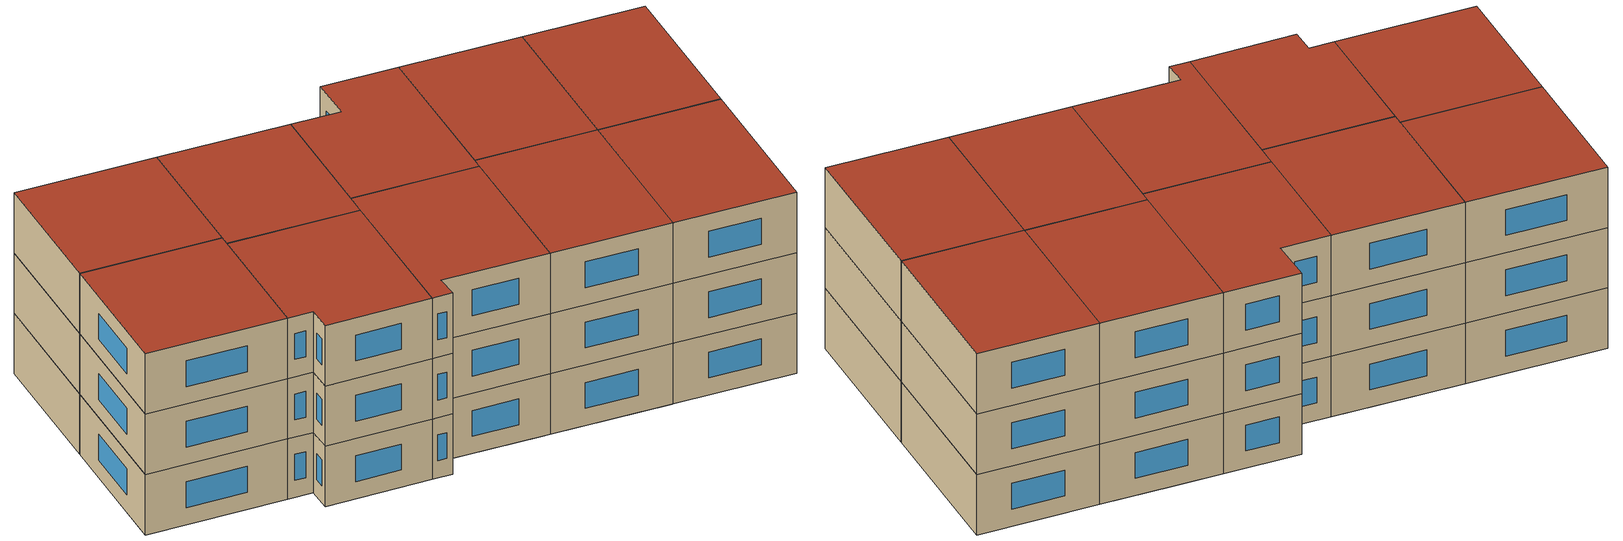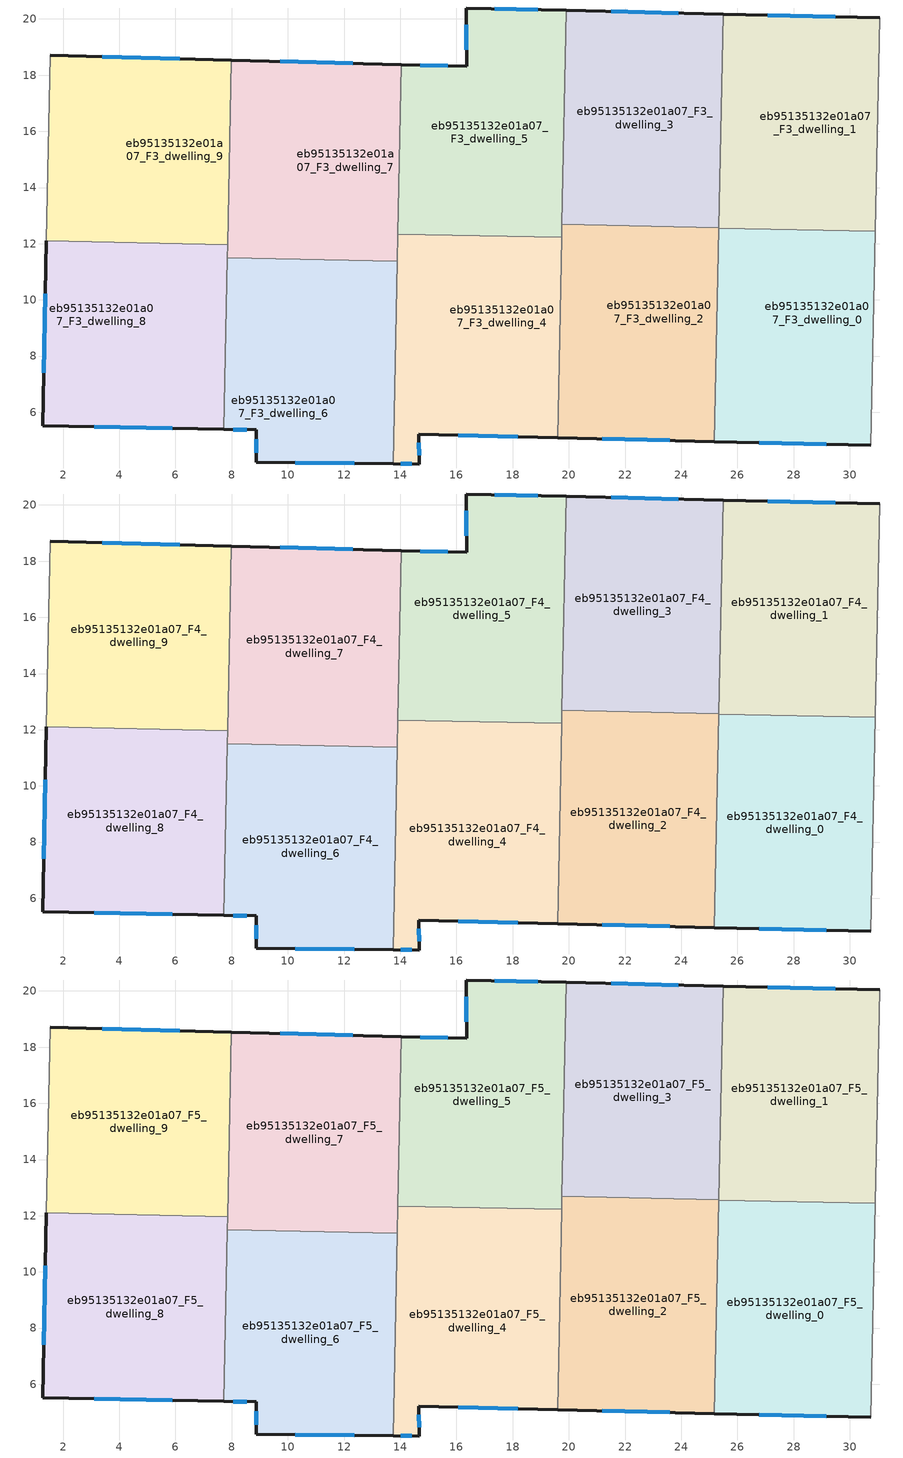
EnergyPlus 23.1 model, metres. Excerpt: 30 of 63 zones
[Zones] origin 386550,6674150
eb95135132e01a07_F3_dwelling_0
 floor to eb95135132e01a07_F2_dwelling_9 (EU_floor_Construction): 29.81,12.46 30.89,11.36 30.76,4.99 25.29,10.57 25.34,12.56 z9
 floor to eb95135132e01a07_F2_dwelling_7 (EU_floor_Construction): 25.29,10.57 30.76,4.99 30.75,4.82 25.18,4.96 z9
 floor to eb95135132e01a07_F2_dwelling_10 (EU_floor_Construction): 30.91,12.44 30.89,11.36 29.81,12.46 z9
 wall outside (EU_wall_Construction): 25.18,4.96 30.75,4.82 z9:12
 wall to eb95135132e01a07_F3_dwelling_1 (EU_wall_Construction): 30.91,12.44 25.34,12.56 z9:12
 wall adiabatic (EU_wall_Construction): 30.75,4.82 30.91,12.44 z9:12
 wall to eb95135132e01a07_F3_dwelling_2 (EU_wall_Construction): 25.34,12.56 25.18,4.96 z9:12
 window (EU_Window_Construction): 26.77,4.92 29.16,4.86 z9.86:11.14
eb95135132e01a07_F3_dwelling_1
 floor to eb95135132e01a07_F2_dwelling_10 (EU_floor_Construction): 31.07,20.04 30.91,12.44 29.81,12.46 25.43,16.94 25.49,20.17 z9
 floor to eb95135132e01a07_F2_dwelling_9 (EU_floor_Construction): 26.51,15.83 29.81,12.46 25.34,12.56 25.38,14.71 z9
 floor to eb95135132e01a07_F2_dwelling_8 (EU_floor_Construction): 25.43,16.94 26.51,15.83 25.38,14.72 z9
 wall outside (EU_wall_Construction): 31.07,20.04 25.49,20.17 z9:12
 wall adiabatic (EU_wall_Construction): 30.91,12.44 31.07,20.04 z9:12
 wall to eb95135132e01a07_F3_dwelling_3 (EU_wall_Construction): 25.49,20.17 25.34,12.58 z9:12
 wall to eb95135132e01a07_F3_dwelling_2 (EU_wall_Construction): 25.34,12.58 25.34,12.56 z9:12
 window (EU_Window_Construction): 29.48,20.08 27.09,20.13 z9.86:11.14
eb95135132e01a07_F3_dwelling_2
 floor to eb95135132e01a07_F2_dwelling_7 (EU_floor_Construction): 23.29,12.62 25.29,10.57 25.18,4.96 25.13,4.96 19.91,10.29 22.3,12.64 z9
 floor to eb95135132e01a07_F2_dwelling_9 (EU_floor_Construction): 25.34,12.58 25.29,10.57 23.29,12.62 z9
 floor to eb95135132e01a07_F2_dwelling_5 (EU_floor_Construction): 19.71,10.49 25.13,4.96 19.6,5.1 z9
 floor to eb95135132e01a07_F2_dwelling_6 (EU_floor_Construction): 22.3,12.64 19.91,10.29 19.71,10.49 19.76,12.69 z9
 wall outside (EU_wall_Construction): 19.6,5.1 25.18,4.96 z9:12
 wall to eb95135132e01a07_F3_dwelling_3 (EU_wall_Construction): 25.34,12.58 19.76,12.69 z9:12
 wall to eb95135132e01a07_F3_dwelling_4 (EU_wall_Construction): 19.75,12.22 19.6,5.1 z9:12
 wall to eb95135132e01a07_F3_dwelling_5 (EU_wall_Construction): 19.76,12.69 19.75,12.22 z9:12
 window (EU_Window_Construction): 21.19,5.06 23.58,5 z9.86:11.14
eb95135132e01a07_F3_dwelling_3
 floor to eb95135132e01a07_F2_dwelling_8 (EU_floor_Construction): 22.18,20.25 25.43,16.94 25.38,14.72 23.26,12.64 19.83,16.15 19.91,20.3 z9
 floor to eb95135132e01a07_F2_dwelling_10 (EU_floor_Construction): 25.49,20.17 25.43,16.94 22.18,20.25 z9
 floor to eb95135132e01a07_F2_dwelling_7 (EU_floor_Construction): 22.79,13.12 23.29,12.62 22.3,12.64 z9
 floor to eb95135132e01a07_F2_dwelling_6 (EU_floor_Construction): 19.83,16.15 22.79,13.12 22.3,12.64 19.76,12.69 z9
 floor to eb95135132e01a07_F2_dwelling_9 (EU_floor_Construction): 25.38,14.71 25.34,12.58 23.29,12.62 23.26,12.64 z9
 wall outside (EU_wall_Construction): 25.49,20.17 19.91,20.3 z9:12
 wall to eb95135132e01a07_F3_dwelling_5 (EU_wall_Construction): 19.91,20.3 19.76,12.69 z9:12
 window (EU_Window_Construction): 23.9,20.21 21.51,20.27 z9.86:11.14
eb95135132e01a07_F3_dwelling_4
 floor to eb95135132e01a07_F2_dwelling_3 (EU_floor_Construction): 13.88,10.6 19.26,5.11 14.65,5.22 14.68,4.16 14.45,4.16 13.76,4.86 z9
 floor to eb95135132e01a07_F2_dwelling_1 (EU_floor_Construction): 13.76,4.86 14.45,4.16 13.75,4.17 z9
 floor to eb95135132e01a07_F2_dwelling_4 (EU_floor_Construction): 16.13,12.3 14.13,10.34 13.88,10.6 13.92,12.34 z9
 floor to eb95135132e01a07_F2_dwelling_5 (EU_floor_Construction): 17.98,12.26 19.71,10.49 19.6,5.1 19.26,5.11 14.13,10.34 16.13,12.3 z9
 floor to eb95135132e01a07_F2_dwelling_6 (EU_floor_Construction): 19.75,12.22 19.71,10.49 17.98,12.26 z9
 wall outside (EU_wall_Construction): 13.75,4.17 14.68,4.16 14.65,5.22 19.6,5.1 z9:12
 wall to eb95135132e01a07_F3_dwelling_5 (EU_wall_Construction): 19.75,12.22 13.92,12.34 z9:12
 wall to eb95135132e01a07_F3_dwelling_6 (EU_wall_Construction): 13.9,11.38 13.75,4.17 z9:12
 wall to eb95135132e01a07_F3_dwelling_7 (EU_wall_Construction): 13.92,12.34 13.9,11.38 z9:12
 window (EU_Window_Construction): 14.01,4.17 14.41,4.16 / 16.06,5.19 18.19,5.14 / 14.67,4.46 14.66,4.92 z9.86:11.14
eb95135132e01a07_F3_dwelling_5
 floor to eb95135132e01a07_F2_dwelling_6 (EU_floor_Construction): 16.35,19.7 19.83,16.15 19.75,12.22 17.98,12.26 14,16.32 14.04,18.38 16.36,18.32 z9
 floor to eb95135132e01a07_F2_dwelling_8 (EU_floor_Construction): 19.91,20.3 19.83,16.15 16.35,19.7 16.35,20.39 z9
 floor to eb95135132e01a07_F2_dwelling_4 (EU_floor_Construction): 14,16.32 17.05,13.2 16.13,12.3 13.92,12.34 z9
 floor to eb95135132e01a07_F2_dwelling_5 (EU_floor_Construction): 17.05,13.2 17.98,12.26 16.13,12.3 z9
 wall outside (EU_wall_Construction): 19.91,20.3 16.35,20.39 16.36,18.32 14.04,18.38 z9:12
 wall to eb95135132e01a07_F3_dwelling_7 (EU_wall_Construction): 14.04,18.38 13.92,12.34 z9:12
 window (EU_Window_Construction): 15.7,18.33 14.7,18.36 / 16.35,19.8 16.36,18.91 / 18.9,20.33 17.37,20.36 z9.86:11.14
eb95135132e01a07_F3_dwelling_6
 floor to eb95135132e01a07_F2_dwelling_1 (EU_floor_Construction): 7.83,10.91 13.76,4.86 13.75,4.17 8.88,4.23 8.87,5.37 7.72,5.39 z9
 floor to eb95135132e01a07_F2_dwelling_3 (EU_floor_Construction): 13.1,11.39 13.88,10.6 13.76,4.86 8.4,10.34 9.55,11.47 z9
 floor to eb95135132e01a07_F2_dwelling_4 (EU_floor_Construction): 13.9,11.38 13.88,10.6 13.1,11.39 z9
 floor to eb95135132e01a07_F2_dwelling_2 (EU_floor_Construction): 9.55,11.47 8.4,10.34 7.83,10.91 7.85,11.5 z9
 wall outside (EU_wall_Construction): 7.72,5.39 8.87,5.37 8.88,4.23 13.75,4.17 z9:12
 wall to eb95135132e01a07_F3_dwelling_7 (EU_wall_Construction): 13.9,11.38 7.85,11.5 z9:12
 wall to eb95135132e01a07_F3_dwelling_8 (EU_wall_Construction): 7.85,11.5 7.72,5.39 z9:12
 window (EU_Window_Construction): 10.27,4.21 12.36,4.19 / 8.87,5.04 8.88,4.55 / 8.05,5.39 8.54,5.38 z9.86:11.14
eb95135132e01a07_F3_dwelling_7
 floor to eb95135132e01a07_F2_dwelling_4 (EU_floor_Construction): 11.93,18.43 14,16.32 13.9,11.38 13.1,11.39 7.95,16.64 7.99,18.53 z9
 floor to eb95135132e01a07_F2_dwelling_2 (EU_floor_Construction): 7.95,16.64 11.32,13.2 9.55,11.47 7.85,11.5 z9
 floor to eb95135132e01a07_F2_dwelling_6 (EU_floor_Construction): 14.04,18.38 14,16.32 11.93,18.43 z9
 floor to eb95135132e01a07_F2_dwelling_3 (EU_floor_Construction): 11.32,13.2 13.1,11.39 9.55,11.47 z9
 wall outside (EU_wall_Construction): 14.04,18.38 7.99,18.53 z9:12
 wall to eb95135132e01a07_F3_dwelling_9 (EU_wall_Construction): 7.99,18.53 7.86,11.97 z9:12
 wall to eb95135132e01a07_F3_dwelling_8 (EU_wall_Construction): 7.86,11.97 7.85,11.5 z9:12
 window (EU_Window_Construction): 12.31,18.42 9.72,18.49 z9.86:11.14
eb95135132e01a07_F3_dwelling_8
 floor to eb95135132e01a07_F2_dwelling_0 (EU_floor_Construction): 6.78,11.99 7.62,11.14 1.87,5.51 1.27,5.52 1.41,12.1 z9
 floor to eb95135132e01a07_F2_dwelling_1 (EU_floor_Construction): 7.62,11.14 7.83,10.91 7.72,5.39 1.87,5.51 z9
 floor to eb95135132e01a07_F2_dwelling_2 (EU_floor_Construction): 7.86,11.97 7.83,10.91 6.78,11.99 z9
 wall outside (EU_wall_Construction): 1.41,12.1 1.27,5.52 7.72,5.39 z9:12
 wall to eb95135132e01a07_F3_dwelling_9 (EU_wall_Construction): 7.86,11.97 1.41,12.1 z9:12
 window (EU_Window_Construction): 3.11,5.49 5.88,5.43 / 1.37,10.22 1.31,7.4 z9.86:11.14
eb95135132e01a07_F3_dwelling_9
 floor to eb95135132e01a07_F2_dwelling_2 (EU_floor_Construction): 6.05,18.58 7.95,16.64 7.86,11.97 6.78,11.99 1.52,17.36 1.54,18.7 z9
 floor to eb95135132e01a07_F2_dwelling_0 (EU_floor_Construction): 1.52,17.36 6.78,11.99 1.41,12.1 z9
 floor to eb95135132e01a07_F2_dwelling_4 (EU_floor_Construction): 7.99,18.53 7.95,16.64 6.05,18.58 z9
 wall outside (EU_wall_Construction): 7.99,18.53 1.54,18.7 z9:12
 wall adiabatic (EU_wall_Construction): 1.54,18.7 1.41,12.1 z9:12
 window (EU_Window_Construction): 6.15,18.58 3.39,18.65 z9.86:11.14
eb95135132e01a07_F4_dwelling_0
 floor to eb95135132e01a07_F3_dwelling_0 (EU_floor_Construction): 30.91,12.44 30.75,4.82 25.18,4.96 25.34,12.56 z12
 wall outside (EU_wall_Construction): 25.18,4.96 30.75,4.82 z12:15
 wall to eb95135132e01a07_F4_dwelling_1 (EU_wall_Construction): 30.91,12.44 25.34,12.56 z12:15
 wall adiabatic (EU_wall_Construction): 30.75,4.82 30.91,12.44 z12:15
 wall to eb95135132e01a07_F4_dwelling_2 (EU_wall_Construction): 25.34,12.56 25.18,4.96 z12:15
 window (EU_Window_Construction): 26.77,4.92 29.16,4.86 z12.86:14.14
eb95135132e01a07_F4_dwelling_1
 floor to eb95135132e01a07_F3_dwelling_1 (EU_floor_Construction): 31.07,20.04 30.91,12.44 25.34,12.56 25.49,20.17 z12
 wall outside (EU_wall_Construction): 31.07,20.04 25.49,20.17 z12:15
 wall adiabatic (EU_wall_Construction): 30.91,12.44 31.07,20.04 z12:15
 wall to eb95135132e01a07_F4_dwelling_3 (EU_wall_Construction): 25.49,20.17 25.34,12.58 z12:15
 wall to eb95135132e01a07_F4_dwelling_2 (EU_wall_Construction): 25.34,12.58 25.34,12.56 z12:15
 window (EU_Window_Construction): 29.48,20.08 27.09,20.13 z12.86:14.14
eb95135132e01a07_F4_dwelling_2
 floor to eb95135132e01a07_F3_dwelling_2 (EU_floor_Construction): 25.34,12.58 25.18,4.96 19.6,5.1 19.76,12.69 z12
 wall outside (EU_wall_Construction): 19.6,5.1 25.18,4.96 z12:15
 wall to eb95135132e01a07_F4_dwelling_3 (EU_wall_Construction): 25.34,12.58 19.76,12.69 z12:15
 wall to eb95135132e01a07_F4_dwelling_4 (EU_wall_Construction): 19.75,12.22 19.6,5.1 z12:15
 wall to eb95135132e01a07_F4_dwelling_5 (EU_wall_Construction): 19.76,12.69 19.75,12.22 z12:15
 window (EU_Window_Construction): 21.19,5.06 23.58,5 z12.86:14.14
eb95135132e01a07_F4_dwelling_3
 floor to eb95135132e01a07_F3_dwelling_3 (EU_floor_Construction): 25.49,20.17 25.34,12.58 19.76,12.69 19.91,20.3 z12
 wall outside (EU_wall_Construction): 25.49,20.17 19.91,20.3 z12:15
 wall to eb95135132e01a07_F4_dwelling_5 (EU_wall_Construction): 19.91,20.3 19.76,12.69 z12:15
 window (EU_Window_Construction): 23.9,20.21 21.51,20.27 z12.86:14.14
eb95135132e01a07_F4_dwelling_4
 floor to eb95135132e01a07_F3_dwelling_4 (EU_floor_Construction): 19.75,12.22 19.6,5.1 14.65,5.22 14.68,4.16 13.75,4.17 13.92,12.34 z12
 wall outside (EU_wall_Construction): 13.75,4.17 14.68,4.16 14.65,5.22 19.6,5.1 z12:15
 wall to eb95135132e01a07_F4_dwelling_5 (EU_wall_Construction): 19.75,12.22 13.92,12.34 z12:15
 wall to eb95135132e01a07_F4_dwelling_6 (EU_wall_Construction): 13.9,11.38 13.75,4.17 z12:15
 wall to eb95135132e01a07_F4_dwelling_7 (EU_wall_Construction): 13.92,12.34 13.9,11.38 z12:15
 window (EU_Window_Construction): 14.01,4.17 14.41,4.16 / 16.06,5.19 18.19,5.14 / 14.67,4.46 14.66,4.92 z12.86:14.14
eb95135132e01a07_F4_dwelling_5
 floor to eb95135132e01a07_F3_dwelling_5 (EU_floor_Construction): 19.91,20.3 19.75,12.22 13.92,12.34 14.04,18.38 16.36,18.32 16.35,20.39 z12
 wall outside (EU_wall_Construction): 19.91,20.3 16.35,20.39 16.36,18.32 14.04,18.38 z12:15
 wall to eb95135132e01a07_F4_dwelling_7 (EU_wall_Construction): 14.04,18.38 13.92,12.34 z12:15
 window (EU_Window_Construction): 15.7,18.33 14.7,18.36 / 16.35,19.8 16.36,18.91 / 18.9,20.33 17.37,20.36 z12.86:14.14
eb95135132e01a07_F4_dwelling_6
 floor to eb95135132e01a07_F3_dwelling_6 (EU_floor_Construction): 13.9,11.38 13.75,4.17 8.88,4.23 8.87,5.37 7.72,5.39 7.85,11.5 z12
 wall outside (EU_wall_Construction): 7.72,5.39 8.87,5.37 8.88,4.23 13.75,4.17 z12:15
 wall to eb95135132e01a07_F4_dwelling_7 (EU_wall_Construction): 13.9,11.38 7.85,11.5 z12:15
 wall to eb95135132e01a07_F4_dwelling_8 (EU_wall_Construction): 7.85,11.5 7.72,5.39 z12:15
 window (EU_Window_Construction): 10.27,4.21 12.36,4.19 / 8.87,5.04 8.88,4.55 / 8.05,5.39 8.54,5.38 z12.86:14.14
eb95135132e01a07_F4_dwelling_7
 floor to eb95135132e01a07_F3_dwelling_7 (EU_floor_Construction): 14.04,18.38 13.9,11.38 7.85,11.5 7.99,18.53 z12
 wall outside (EU_wall_Construction): 14.04,18.38 7.99,18.53 z12:15
 wall to eb95135132e01a07_F4_dwelling_9 (EU_wall_Construction): 7.99,18.53 7.86,11.97 z12:15
 wall to eb95135132e01a07_F4_dwelling_8 (EU_wall_Construction): 7.86,11.97 7.85,11.5 z12:15
 window (EU_Window_Construction): 12.31,18.42 9.72,18.49 z12.86:14.14
eb95135132e01a07_F4_dwelling_8
 floor to eb95135132e01a07_F3_dwelling_8 (EU_floor_Construction): 7.86,11.97 7.72,5.39 1.27,5.52 1.41,12.1 z12
 wall outside (EU_wall_Construction): 1.41,12.1 1.27,5.52 7.72,5.39 z12:15
 wall to eb95135132e01a07_F4_dwelling_9 (EU_wall_Construction): 7.86,11.97 1.41,12.1 z12:15
 window (EU_Window_Construction): 3.11,5.49 5.88,5.43 / 1.37,10.22 1.31,7.4 z12.86:14.14
eb95135132e01a07_F4_dwelling_9
 floor to eb95135132e01a07_F3_dwelling_9 (EU_floor_Construction): 7.99,18.53 7.86,11.97 1.41,12.1 1.54,18.7 z12
 wall outside (EU_wall_Construction): 7.99,18.53 1.54,18.7 z12:15
 wall adiabatic (EU_wall_Construction): 1.54,18.7 1.41,12.1 z12:15
 window (EU_Window_Construction): 6.15,18.58 3.39,18.65 z12.86:14.14
eb95135132e01a07_F5_dwelling_0
 floor to eb95135132e01a07_F4_dwelling_0 (EU_floor_Construction): 30.91,12.44 30.75,4.82 25.18,4.96 25.34,12.56 z15
 wall outside (EU_wall_Construction): 25.18,4.96 30.75,4.82 z15:18
 wall to eb95135132e01a07_F5_dwelling_1 (EU_wall_Construction): 30.91,12.44 25.34,12.56 z15:18
 wall adiabatic (EU_wall_Construction): 30.75,4.82 30.91,12.44 z15:18
 wall to eb95135132e01a07_F5_dwelling_2 (EU_wall_Construction): 25.34,12.56 25.18,4.96 z15:18
 window (EU_Window_Construction): 26.77,4.92 29.16,4.86 z15.86:17.14
 roof outside (EU_roof_Construction): 30.75,4.82 30.91,12.44 25.34,12.56 25.18,4.96 z18
eb95135132e01a07_F5_dwelling_1
 floor to eb95135132e01a07_F4_dwelling_1 (EU_floor_Construction): 31.07,20.04 30.91,12.44 25.34,12.56 25.49,20.17 z15
 wall outside (EU_wall_Construction): 31.07,20.04 25.49,20.17 z15:18
 wall adiabatic (EU_wall_Construction): 30.91,12.44 31.07,20.04 z15:18
 wall to eb95135132e01a07_F5_dwelling_3 (EU_wall_Construction): 25.49,20.17 25.34,12.58 z15:18
 wall to eb95135132e01a07_F5_dwelling_2 (EU_wall_Construction): 25.34,12.58 25.34,12.56 z15:18
 window (EU_Window_Construction): 29.48,20.08 27.09,20.13 z15.86:17.14
 roof outside (EU_roof_Construction): 30.91,12.44 31.07,20.04 25.49,20.17 25.34,12.56 z18
eb95135132e01a07_F5_dwelling_2
 floor to eb95135132e01a07_F4_dwelling_2 (EU_floor_Construction): 25.34,12.58 25.18,4.96 19.6,5.1 19.76,12.69 z15
 wall outside (EU_wall_Construction): 19.6,5.1 25.18,4.96 z15:18
 wall to eb95135132e01a07_F5_dwelling_3 (EU_wall_Construction): 25.34,12.58 19.76,12.69 z15:18
 wall to eb95135132e01a07_F5_dwelling_4 (EU_wall_Construction): 19.75,12.22 19.6,5.1 z15:18
 wall to eb95135132e01a07_F5_dwelling_5 (EU_wall_Construction): 19.76,12.69 19.75,12.22 z15:18
 window (EU_Window_Construction): 21.19,5.06 23.58,5 z15.86:17.14
 roof outside (EU_roof_Construction): 25.18,4.96 25.34,12.58 19.76,12.69 19.6,5.1 z18
eb95135132e01a07_F5_dwelling_3
 floor to eb95135132e01a07_F4_dwelling_3 (EU_floor_Construction): 25.49,20.17 25.34,12.58 19.76,12.69 19.91,20.3 z15
 wall outside (EU_wall_Construction): 25.49,20.17 19.91,20.3 z15:18
 wall to eb95135132e01a07_F5_dwelling_5 (EU_wall_Construction): 19.91,20.3 19.76,12.69 z15:18
 window (EU_Window_Construction): 23.9,20.21 21.51,20.27 z15.86:17.14
 roof outside (EU_roof_Construction): 25.34,12.58 25.49,20.17 19.91,20.3 19.76,12.69 z18
eb95135132e01a07_F5_dwelling_4
 floor to eb95135132e01a07_F4_dwelling_4 (EU_floor_Construction): 19.75,12.22 19.6,5.1 14.65,5.22 14.68,4.16 13.75,4.17 13.92,12.34 z15
 wall outside (EU_wall_Construction): 13.75,4.17 14.68,4.16 14.65,5.22 19.6,5.1 z15:18
 wall to eb95135132e01a07_F5_dwelling_5 (EU_wall_Construction): 19.75,12.22 13.92,12.34 z15:18
 wall to eb95135132e01a07_F5_dwelling_6 (EU_wall_Construction): 13.9,11.38 13.75,4.17 z15:18
 wall to eb95135132e01a07_F5_dwelling_7 (EU_wall_Construction): 13.92,12.34 13.9,11.38 z15:18
 window (EU_Window_Construction): 14.01,4.17 14.41,4.16 / 16.06,5.19 18.19,5.14 / 14.67,4.46 14.66,4.92 z15.86:17.14
 roof outside (EU_roof_Construction): 19.6,5.1 19.75,12.22 13.92,12.34 13.75,4.17 14.68,4.16 14.65,5.22 z18
eb95135132e01a07_F5_dwelling_5
 floor to eb95135132e01a07_F4_dwelling_5 (EU_floor_Construction): 19.91,20.3 19.75,12.22 13.92,12.34 14.04,18.38 16.36,18.32 16.35,20.39 z15
 wall outside (EU_wall_Construction): 19.91,20.3 16.35,20.39 16.36,18.32 14.04,18.38 z15:18
 wall to eb95135132e01a07_F5_dwelling_7 (EU_wall_Construction): 14.04,18.38 13.92,12.34 z15:18
 window (EU_Window_Construction): 15.7,18.33 14.7,18.36 / 16.35,19.8 16.36,18.91 / 18.9,20.33 17.37,20.36 z15.86:17.14
 roof outside (EU_roof_Construction): 19.75,12.22 19.91,20.3 16.35,20.39 16.36,18.32 14.04,18.38 13.92,12.34 z18
eb95135132e01a07_F5_dwelling_6
 floor to eb95135132e01a07_F4_dwelling_6 (EU_floor_Construction): 13.9,11.38 13.75,4.17 8.88,4.23 8.87,5.37 7.72,5.39 7.85,11.5 z15
 wall outside (EU_wall_Construction): 7.72,5.39 8.87,5.37 8.88,4.23 13.75,4.17 z15:18
 wall to eb95135132e01a07_F5_dwelling_7 (EU_wall_Construction): 13.9,11.38 7.85,11.5 z15:18
 wall to eb95135132e01a07_F5_dwelling_8 (EU_wall_Construction): 7.85,11.5 7.72,5.39 z15:18
 window (EU_Window_Construction): 10.27,4.21 12.36,4.19 / 8.87,5.04 8.88,4.55 / 8.05,5.39 8.54,5.38 z15.86:17.14
 roof outside (EU_roof_Construction): 13.75,4.17 13.9,11.38 7.85,11.5 7.72,5.39 8.87,5.37 8.88,4.23 z18
eb95135132e01a07_F5_dwelling_7
 floor to eb95135132e01a07_F4_dwelling_7 (EU_floor_Construction): 14.04,18.38 13.9,11.38 7.85,11.5 7.99,18.53 z15
 wall outside (EU_wall_Construction): 14.04,18.38 7.99,18.53 z15:18
 wall to eb95135132e01a07_F5_dwelling_9 (EU_wall_Construction): 7.99,18.53 7.86,11.97 z15:18
 wall to eb95135132e01a07_F5_dwelling_8 (EU_wall_Construction): 7.86,11.97 7.85,11.5 z15:18
 window (EU_Window_Construction): 12.31,18.42 9.72,18.49 z15.86:17.14
 roof outside (EU_roof_Construction): 13.9,11.38 14.04,18.38 7.99,18.53 7.85,11.5 z18
eb95135132e01a07_F5_dwelling_8
 floor to eb95135132e01a07_F4_dwelling_8 (EU_floor_Construction): 7.86,11.97 7.72,5.39 1.27,5.52 1.41,12.1 z15
 wall outside (EU_wall_Construction): 1.41,12.1 1.27,5.52 7.72,5.39 z15:18
 wall to eb95135132e01a07_F5_dwelling_9 (EU_wall_Construction): 7.86,11.97 1.41,12.1 z15:18
 window (EU_Window_Construction): 3.11,5.49 5.88,5.43 / 1.37,10.22 1.31,7.4 z15.86:17.14
 roof outside (EU_roof_Construction): 7.72,5.39 7.86,11.97 1.41,12.1 1.27,5.52 z18
eb95135132e01a07_F5_dwelling_9
 floor to eb95135132e01a07_F4_dwelling_9 (EU_floor_Construction): 7.99,18.53 7.86,11.97 1.41,12.1 1.54,18.7 z15
 wall outside (EU_wall_Construction): 7.99,18.53 1.54,18.7 z15:18
 wall adiabatic (EU_wall_Construction): 1.54,18.7 1.41,12.1 z15:18
 window (EU_Window_Construction): 6.15,18.58 3.39,18.65 z15.86:17.14
 roof outside (EU_roof_Construction): 7.86,11.97 7.99,18.53 1.54,18.7 1.41,12.1 z18
[Building]
EU S2 Campaign: North Axis=0; Terrain=City; Solar Distribution=FullExterior
[Site:Location]
Helsinki-Vantaa.AP: Latitude=60.317; Longitude=24.963; Time Zone=2; Elevation=54.6
[SizingPeriod:WeatherFileDays]
AnnualSizingPeriod: Begin Month=1; Begin Day of Month=1; End Month=12; End Day of Month=31; Day of Week for Start Day=Monday; Use Weather File Daylight Saving Period=No; Use Weather File Rain and Snow Indicators=No
[MATERIAL]
EU_InternalMass_Material: Roughness=MediumRough; Thickness=0.1; Conductivity=1; Density=1800; Specific Heat=900; Thermal Absorptance=0.9; Solar Absorptance=0.7; Visible Absorptance=0.7
[MATERIAL:NOMASS] Roughness=MediumRough; Thermal Absorptance=0.9; Solar Absorptance=0.7; Visible Absorptance=0.7
Name | Thermal Resistance
EU_wall_NoMass | 1.10183
EU_roof_NoMass; EU_floor_NoMass | 1.70606
[WINDOWMATERIAL:SIMPLEGLAZINGSYSTEM]
EU_Window_SimpleGlazing: UFactor=3.11035; Solar Heat Gain Coefficient=0.8; Visible Transmittance=0.8
[CONSTRUCTION]
EU_wall_Construction: EU_wall_NoMass
EU_roof_Construction: EU_roof_NoMass
EU_floor_Construction: EU_floor_NoMass
EU_Window_Construction: EU_Window_SimpleGlazing
EU_InternalMass_Construction: EU_InternalMass_Material
[ZONE] Type=1; Multiplier=1; Ceiling Height=autocalculate; Floor Area=autocalculate; Part of Total Floor Area=Yes
Name | Volume
eb95135132e01a07_F3_dwelling_0; eb95135132e01a07_F4_dwelling_0; eb95135132e01a07_F5_dwelling_0 | 127.337
eb95135132e01a07_F3_dwelling_1; eb95135132e01a07_F4_dwelling_1; eb95135132e01a07_F5_dwelling_1 | 127.32
eb95135132e01a07_F3_dwelling_2; eb95135132e01a07_F4_dwelling_2; eb95135132e01a07_F5_dwelling_2 | 127.348
eb95135132e01a07_F3_dwelling_3; eb95135132e01a07_F4_dwelling_3; eb95135132e01a07_F5_dwelling_3 | 127.338
eb95135132e01a07_F3_dwelling_4; eb95135132e01a07_F4_dwelling_4; eb95135132e01a07_F5_dwelling_4 | 127.333
eb95135132e01a07_F3_dwelling_5; eb95135132e01a07_F4_dwelling_5; eb95135132e01a07_F5_dwelling_5 | 127.332
eb95135132e01a07_F3_dwelling_6; eb95135132e01a07_F4_dwelling_6; eb95135132e01a07_F5_dwelling_6 | 127.351
eb95135132e01a07_F3_dwelling_7; eb95135132e01a07_F4_dwelling_7; eb95135132e01a07_F5_dwelling_7 | 127.334
eb95135132e01a07_F3_dwelling_8; eb95135132e01a07_F4_dwelling_8; eb95135132e01a07_F5_dwelling_8 | 127.329
eb95135132e01a07_F3_dwelling_9; eb95135132e01a07_F4_dwelling_9; eb95135132e01a07_F5_dwelling_9 | 127.345
[INTERNALMASS] Construction=EU_InternalMass_Construction
Name | Zone or ZoneList | Surface Area
eb95135132e01a07_F3_dwelling_0_EU_InternalMass | eb95135132e01a07_F3_dwelling_0 | 42.446
eb95135132e01a07_F3_dwelling_1_EU_InternalMass | eb95135132e01a07_F3_dwelling_1 | 42.4401
eb95135132e01a07_F3_dwelling_2_EU_InternalMass | eb95135132e01a07_F3_dwelling_2 | 42.4495
eb95135132e01a07_F3_dwelling_3_EU_InternalMass | eb95135132e01a07_F3_dwelling_3 | 42.446
eb95135132e01a07_F3_dwelling_4_EU_InternalMass | eb95135132e01a07_F3_dwelling_4 | 42.4445
eb95135132e01a07_F3_dwelling_5_EU_InternalMass | eb95135132e01a07_F3_dwelling_5 | 42.4441
eb95135132e01a07_F3_dwelling_6_EU_InternalMass | eb95135132e01a07_F3_dwelling_6 | 42.4505
eb95135132e01a07_F3_dwelling_7_EU_InternalMass | eb95135132e01a07_F3_dwelling_7 | 42.4447
eb95135132e01a07_F3_dwelling_8_EU_InternalMass | eb95135132e01a07_F3_dwelling_8 | 42.4427
eb95135132e01a07_F3_dwelling_9_EU_InternalMass | eb95135132e01a07_F3_dwelling_9 | 42.4484
eb95135132e01a07_F4_dwelling_0_EU_InternalMass | eb95135132e01a07_F4_dwelling_0 | 42.446
eb95135132e01a07_F4_dwelling_1_EU_InternalMass | eb95135132e01a07_F4_dwelling_1 | 42.4401
eb95135132e01a07_F4_dwelling_2_EU_InternalMass | eb95135132e01a07_F4_dwelling_2 | 42.4495
eb95135132e01a07_F4_dwelling_3_EU_InternalMass | eb95135132e01a07_F4_dwelling_3 | 42.446
eb95135132e01a07_F4_dwelling_4_EU_InternalMass | eb95135132e01a07_F4_dwelling_4 | 42.4445
eb95135132e01a07_F4_dwelling_5_EU_InternalMass | eb95135132e01a07_F4_dwelling_5 | 42.4441
eb95135132e01a07_F4_dwelling_6_EU_InternalMass | eb95135132e01a07_F4_dwelling_6 | 42.4505
eb95135132e01a07_F4_dwelling_7_EU_InternalMass | eb95135132e01a07_F4_dwelling_7 | 42.4447
eb95135132e01a07_F4_dwelling_8_EU_InternalMass | eb95135132e01a07_F4_dwelling_8 | 42.4427
eb95135132e01a07_F4_dwelling_9_EU_InternalMass | eb95135132e01a07_F4_dwelling_9 | 42.4484
eb95135132e01a07_F5_dwelling_0_EU_InternalMass | eb95135132e01a07_F5_dwelling_0 | 42.446
eb95135132e01a07_F5_dwelling_1_EU_InternalMass | eb95135132e01a07_F5_dwelling_1 | 42.4401
eb95135132e01a07_F5_dwelling_2_EU_InternalMass | eb95135132e01a07_F5_dwelling_2 | 42.4495
eb95135132e01a07_F5_dwelling_3_EU_InternalMass | eb95135132e01a07_F5_dwelling_3 | 42.446
eb95135132e01a07_F5_dwelling_4_EU_InternalMass | eb95135132e01a07_F5_dwelling_4 | 42.4445
eb95135132e01a07_F5_dwelling_5_EU_InternalMass | eb95135132e01a07_F5_dwelling_5 | 42.4441
eb95135132e01a07_F5_dwelling_6_EU_InternalMass | eb95135132e01a07_F5_dwelling_6 | 42.4505
eb95135132e01a07_F5_dwelling_7_EU_InternalMass | eb95135132e01a07_F5_dwelling_7 | 42.4447
eb95135132e01a07_F5_dwelling_8_EU_InternalMass | eb95135132e01a07_F5_dwelling_8 | 42.4427
eb95135132e01a07_F5_dwelling_9_EU_InternalMass | eb95135132e01a07_F5_dwelling_9 | 42.4484
[OTHEREQUIPMENT] Fuel Type=Electricity; Design Level Calculation Method=Watts/Area; Power per Zone Floor Area=1; Fraction Latent=0; Fraction Radiant=0; Fraction Lost=0; Carbon Dioxide Generation Rate=0; EndUse Subcategory=EU_Step8_InternalGains
Name | Zone or ZoneList or Space or SpaceList | Schedule
EU_Step8_InternalGain_eb95135132e01a07_F3_dwelling_0_f000 | eb95135132e01a07_F3_dwelling_0 | EU_Step8_GainSchedule_eb95135132e01a07_F3_dwelling_0_f000
EU_Step8_InternalGain_eb95135132e01a07_F3_dwelling_1_f000 | eb95135132e01a07_F3_dwelling_1 | EU_Step8_GainSchedule_eb95135132e01a07_F3_dwelling_1_f000
EU_Step8_InternalGain_eb95135132e01a07_F3_dwelling_2_f000 | eb95135132e01a07_F3_dwelling_2 | EU_Step8_GainSchedule_eb95135132e01a07_F3_dwelling_2_f000
EU_Step8_InternalGain_eb95135132e01a07_F3_dwelling_3_f000 | eb95135132e01a07_F3_dwelling_3 | EU_Step8_GainSchedule_eb95135132e01a07_F3_dwelling_3_f000
EU_Step8_InternalGain_eb95135132e01a07_F3_dwelling_4_f000 | eb95135132e01a07_F3_dwelling_4 | EU_Step8_GainSchedule_eb95135132e01a07_F3_dwelling_4_f000
EU_Step8_InternalGain_eb95135132e01a07_F3_dwelling_5_f000 | eb95135132e01a07_F3_dwelling_5 | EU_Step8_GainSchedule_eb95135132e01a07_F3_dwelling_5_f000
EU_Step8_InternalGain_eb95135132e01a07_F3_dwelling_6_f000 | eb95135132e01a07_F3_dwelling_6 | EU_Step8_GainSchedule_eb95135132e01a07_F3_dwelling_6_f000
EU_Step8_InternalGain_eb95135132e01a07_F3_dwelling_7_f000 | eb95135132e01a07_F3_dwelling_7 | EU_Step8_GainSchedule_eb95135132e01a07_F3_dwelling_7_f000
EU_Step8_InternalGain_eb95135132e01a07_F3_dwelling_8_f000 | eb95135132e01a07_F3_dwelling_8 | EU_Step8_GainSchedule_eb95135132e01a07_F3_dwelling_8_f000
EU_Step8_InternalGain_eb95135132e01a07_F3_dwelling_9_f000 | eb95135132e01a07_F3_dwelling_9 | EU_Step8_GainSchedule_eb95135132e01a07_F3_dwelling_9_f000
EU_Step8_InternalGain_eb95135132e01a07_F4_dwelling_0_f000 | eb95135132e01a07_F4_dwelling_0 | EU_Step8_GainSchedule_eb95135132e01a07_F4_dwelling_0_f000
EU_Step8_InternalGain_eb95135132e01a07_F4_dwelling_1_f000 | eb95135132e01a07_F4_dwelling_1 | EU_Step8_GainSchedule_eb95135132e01a07_F4_dwelling_1_f000
EU_Step8_InternalGain_eb95135132e01a07_F4_dwelling_2_f000 | eb95135132e01a07_F4_dwelling_2 | EU_Step8_GainSchedule_eb95135132e01a07_F4_dwelling_2_f000
EU_Step8_InternalGain_eb95135132e01a07_F4_dwelling_3_f000 | eb95135132e01a07_F4_dwelling_3 | EU_Step8_GainSchedule_eb95135132e01a07_F4_dwelling_3_f000
EU_Step8_InternalGain_eb95135132e01a07_F4_dwelling_4_f000 | eb95135132e01a07_F4_dwelling_4 | EU_Step8_GainSchedule_eb95135132e01a07_F4_dwelling_4_f000
EU_Step8_InternalGain_eb95135132e01a07_F4_dwelling_5_f000 | eb95135132e01a07_F4_dwelling_5 | EU_Step8_GainSchedule_eb95135132e01a07_F4_dwelling_5_f000
EU_Step8_InternalGain_eb95135132e01a07_F4_dwelling_6_f000 | eb95135132e01a07_F4_dwelling_6 | EU_Step8_GainSchedule_eb95135132e01a07_F4_dwelling_6_f000
EU_Step8_InternalGain_eb95135132e01a07_F4_dwelling_7_f000 | eb95135132e01a07_F4_dwelling_7 | EU_Step8_GainSchedule_eb95135132e01a07_F4_dwelling_7_f000
EU_Step8_InternalGain_eb95135132e01a07_F4_dwelling_8_f000 | eb95135132e01a07_F4_dwelling_8 | EU_Step8_GainSchedule_eb95135132e01a07_F4_dwelling_8_f000
EU_Step8_InternalGain_eb95135132e01a07_F4_dwelling_9_f000 | eb95135132e01a07_F4_dwelling_9 | EU_Step8_GainSchedule_eb95135132e01a07_F4_dwelling_9_f000
EU_Step8_InternalGain_eb95135132e01a07_F5_dwelling_0_f000 | eb95135132e01a07_F5_dwelling_0 | EU_Step8_GainSchedule_eb95135132e01a07_F5_dwelling_0_f000
EU_Step8_InternalGain_eb95135132e01a07_F5_dwelling_1_f000 | eb95135132e01a07_F5_dwelling_1 | EU_Step8_GainSchedule_eb95135132e01a07_F5_dwelling_1_f000
EU_Step8_InternalGain_eb95135132e01a07_F5_dwelling_2_f000 | eb95135132e01a07_F5_dwelling_2 | EU_Step8_GainSchedule_eb95135132e01a07_F5_dwelling_2_f000
EU_Step8_InternalGain_eb95135132e01a07_F5_dwelling_3_f000 | eb95135132e01a07_F5_dwelling_3 | EU_Step8_GainSchedule_eb95135132e01a07_F5_dwelling_3_f000
EU_Step8_InternalGain_eb95135132e01a07_F5_dwelling_4_f000 | eb95135132e01a07_F5_dwelling_4 | EU_Step8_GainSchedule_eb95135132e01a07_F5_dwelling_4_f000
EU_Step8_InternalGain_eb95135132e01a07_F5_dwelling_5_f000 | eb95135132e01a07_F5_dwelling_5 | EU_Step8_GainSchedule_eb95135132e01a07_F5_dwelling_5_f000
EU_Step8_InternalGain_eb95135132e01a07_F5_dwelling_6_f000 | eb95135132e01a07_F5_dwelling_6 | EU_Step8_GainSchedule_eb95135132e01a07_F5_dwelling_6_f000
EU_Step8_InternalGain_eb95135132e01a07_F5_dwelling_7_f000 | eb95135132e01a07_F5_dwelling_7 | EU_Step8_GainSchedule_eb95135132e01a07_F5_dwelling_7_f000
EU_Step8_InternalGain_eb95135132e01a07_F5_dwelling_8_f000 | eb95135132e01a07_F5_dwelling_8 | EU_Step8_GainSchedule_eb95135132e01a07_F5_dwelling_8_f000
EU_Step8_InternalGain_eb95135132e01a07_F5_dwelling_9_f000 | eb95135132e01a07_F5_dwelling_9 | EU_Step8_GainSchedule_eb95135132e01a07_F5_dwelling_9_f000
[ZONEVENTILATION:DESIGNFLOWRATE] Schedule=EU_AlwaysOn; Design Flow Rate Calculation Method=AirChanges/Hour; Air Changes per Hour=0.756316; Ventilation Type=Natural; Fan Pressure Rise=0; Fan Total Efficiency=1; Constant Term Coefficient=1; Temperature Term Coefficient=0; Velocity Term Coefficient=0; Velocity Squared Term Coefficient=0; Minimum Indoor Temperature=-100; Maximum Indoor Temperature=100; Delta Temperature=-100; Minimum Outdoor Temperature=-100; Maximum Outdoor Temperature=100; Maximum Wind Speed=40
Name | Zone or ZoneList or Space or SpaceList
EU_ConstantAir_eb95135132e01a07_F3_dwelling_0 | eb95135132e01a07_F3_dwelling_0
EU_ConstantAir_eb95135132e01a07_F3_dwelling_1 | eb95135132e01a07_F3_dwelling_1
EU_ConstantAir_eb95135132e01a07_F3_dwelling_2 | eb95135132e01a07_F3_dwelling_2
EU_ConstantAir_eb95135132e01a07_F3_dwelling_3 | eb95135132e01a07_F3_dwelling_3
EU_ConstantAir_eb95135132e01a07_F3_dwelling_4 | eb95135132e01a07_F3_dwelling_4
EU_ConstantAir_eb95135132e01a07_F3_dwelling_5 | eb95135132e01a07_F3_dwelling_5
EU_ConstantAir_eb95135132e01a07_F3_dwelling_6 | eb95135132e01a07_F3_dwelling_6
EU_ConstantAir_eb95135132e01a07_F3_dwelling_7 | eb95135132e01a07_F3_dwelling_7
EU_ConstantAir_eb95135132e01a07_F3_dwelling_8 | eb95135132e01a07_F3_dwelling_8
EU_ConstantAir_eb95135132e01a07_F3_dwelling_9 | eb95135132e01a07_F3_dwelling_9
EU_ConstantAir_eb95135132e01a07_F4_dwelling_0 | eb95135132e01a07_F4_dwelling_0
EU_ConstantAir_eb95135132e01a07_F4_dwelling_1 | eb95135132e01a07_F4_dwelling_1
EU_ConstantAir_eb95135132e01a07_F4_dwelling_2 | eb95135132e01a07_F4_dwelling_2
EU_ConstantAir_eb95135132e01a07_F4_dwelling_3 | eb95135132e01a07_F4_dwelling_3
EU_ConstantAir_eb95135132e01a07_F4_dwelling_4 | eb95135132e01a07_F4_dwelling_4
EU_ConstantAir_eb95135132e01a07_F4_dwelling_5 | eb95135132e01a07_F4_dwelling_5
EU_ConstantAir_eb95135132e01a07_F4_dwelling_6 | eb95135132e01a07_F4_dwelling_6
EU_ConstantAir_eb95135132e01a07_F4_dwelling_7 | eb95135132e01a07_F4_dwelling_7
EU_ConstantAir_eb95135132e01a07_F4_dwelling_8 | eb95135132e01a07_F4_dwelling_8
EU_ConstantAir_eb95135132e01a07_F4_dwelling_9 | eb95135132e01a07_F4_dwelling_9
EU_ConstantAir_eb95135132e01a07_F5_dwelling_0 | eb95135132e01a07_F5_dwelling_0
EU_ConstantAir_eb95135132e01a07_F5_dwelling_1 | eb95135132e01a07_F5_dwelling_1
EU_ConstantAir_eb95135132e01a07_F5_dwelling_2 | eb95135132e01a07_F5_dwelling_2
EU_ConstantAir_eb95135132e01a07_F5_dwelling_3 | eb95135132e01a07_F5_dwelling_3
EU_ConstantAir_eb95135132e01a07_F5_dwelling_4 | eb95135132e01a07_F5_dwelling_4
EU_ConstantAir_eb95135132e01a07_F5_dwelling_5 | eb95135132e01a07_F5_dwelling_5
EU_ConstantAir_eb95135132e01a07_F5_dwelling_6 | eb95135132e01a07_F5_dwelling_6
EU_ConstantAir_eb95135132e01a07_F5_dwelling_7 | eb95135132e01a07_F5_dwelling_7
EU_ConstantAir_eb95135132e01a07_F5_dwelling_8 | eb95135132e01a07_F5_dwelling_8
EU_ConstantAir_eb95135132e01a07_F5_dwelling_9 | eb95135132e01a07_F5_dwelling_9
[HVACTEMPLATE:THERMOSTAT] Constant Heating Setpoint=20; Constant Cooling Setpoint=50
EU_HeatOnly_eb95135132e01a07_F0_dwelling_0; EU_HeatOnly_eb95135132e01a07_F0_dwelling_1; EU_HeatOnly_eb95135132e01a07_F0_dwelling_2; EU_HeatOnly_eb95135132e01a07_F0_dwelling_3; EU_HeatOnly_eb95135132e01a07_F0_dwelling_4; EU_HeatOnly_eb95135132e01a07_F0_dwelling_5; EU_HeatOnly_eb95135132e01a07_F0_dwelling_6; EU_HeatOnly_eb95135132e01a07_F0_dwelling_7; EU_HeatOnly_eb95135132e01a07_F0_dwelling_8; EU_HeatOnly_eb95135132e01a07_F0_dwelling_9; EU_HeatOnly_eb95135132e01a07_F0_dwelling_10; EU_HeatOnly_eb95135132e01a07_F1_dwelling_0; EU_HeatOnly_eb95135132e01a07_F1_dwelling_1; EU_HeatOnly_eb95135132e01a07_F1_dwelling_2; EU_HeatOnly_eb95135132e01a07_F1_dwelling_3; EU_HeatOnly_eb95135132e01a07_F1_dwelling_4; EU_HeatOnly_eb95135132e01a07_F1_dwelling_5; EU_HeatOnly_eb95135132e01a07_F1_dwelling_6; EU_HeatOnly_eb95135132e01a07_F1_dwelling_7; EU_HeatOnly_eb95135132e01a07_F1_dwelling_8; EU_HeatOnly_eb95135132e01a07_F1_dwelling_9; EU_HeatOnly_eb95135132e01a07_F1_dwelling_10; EU_HeatOnly_eb95135132e01a07_F2_dwelling_0; EU_HeatOnly_eb95135132e01a07_F2_dwelling_1; EU_HeatOnly_eb95135132e01a07_F2_dwelling_2; EU_HeatOnly_eb95135132e01a07_F2_dwelling_3; EU_HeatOnly_eb95135132e01a07_F2_dwelling_4; EU_HeatOnly_eb95135132e01a07_F2_dwelling_5; EU_HeatOnly_eb95135132e01a07_F2_dwelling_6; EU_HeatOnly_eb95135132e01a07_F2_dwelling_7; EU_HeatOnly_eb95135132e01a07_F2_dwelling_8; EU_HeatOnly_eb95135132e01a07_F2_dwelling_9; EU_HeatOnly_eb95135132e01a07_F2_dwelling_10; EU_HeatOnly_eb95135132e01a07_F3_dwelling_0; EU_HeatOnly_eb95135132e01a07_F3_dwelling_1; EU_HeatOnly_eb95135132e01a07_F3_dwelling_2; EU_HeatOnly_eb95135132e01a07_F3_dwelling_3; EU_HeatOnly_eb95135132e01a07_F3_dwelling_4; EU_HeatOnly_eb95135132e01a07_F3_dwelling_5; EU_HeatOnly_eb95135132e01a07_F3_dwelling_6; EU_HeatOnly_eb95135132e01a07_F3_dwelling_7; EU_HeatOnly_eb95135132e01a07_F3_dwelling_8; EU_HeatOnly_eb95135132e01a07_F3_dwelling_9; EU_HeatOnly_eb95135132e01a07_F4_dwelling_0; EU_HeatOnly_eb95135132e01a07_F4_dwelling_1; EU_HeatOnly_eb95135132e01a07_F4_dwelling_2; EU_HeatOnly_eb95135132e01a07_F4_dwelling_3; EU_HeatOnly_eb95135132e01a07_F4_dwelling_4; EU_HeatOnly_eb95135132e01a07_F4_dwelling_5; EU_HeatOnly_eb95135132e01a07_F4_dwelling_6; EU_HeatOnly_eb95135132e01a07_F4_dwelling_7; EU_HeatOnly_eb95135132e01a07_F4_dwelling_8; EU_HeatOnly_eb95135132e01a07_F4_dwelling_9; EU_HeatOnly_eb95135132e01a07_F5_dwelling_0; EU_HeatOnly_eb95135132e01a07_F5_dwelling_1; EU_HeatOnly_eb95135132e01a07_F5_dwelling_2; EU_HeatOnly_eb95135132e01a07_F5_dwelling_3; EU_HeatOnly_eb95135132e01a07_F5_dwelling_4; EU_HeatOnly_eb95135132e01a07_F5_dwelling_5; EU_HeatOnly_eb95135132e01a07_F5_dwelling_6; EU_HeatOnly_eb95135132e01a07_F5_dwelling_7; EU_HeatOnly_eb95135132e01a07_F5_dwelling_8; EU_HeatOnly_eb95135132e01a07_F5_dwelling_9
[HVACTEMPLATE:ZONE:IDEALLOADSAIRSYSTEM] System Availability Schedule=EU_AlwaysOn; Maximum Heating Supply Air Temperature=50; Minimum Cooling Supply Air Temperature=13; Maximum Heating Supply Air Humidity Ratio=0.0156; Minimum Cooling Supply Air Humidity Ratio=0.0077; Heating Limit=NoLimit; Cooling Limit=NoLimit; Heating Availability Schedule=EU_AlwaysOn; Cooling Availability Schedule=EU_CoolingOff; Dehumidification Control Type=ConstantSensibleHeatRatio; Cooling Sensible Heat Ratio=0.7; Dehumidification Setpoint=60; Humidification Control Type=None; Humidification Setpoint=30; Outdoor Air Method=None; Outdoor Air Flow Rate per Person=0.00944; Outdoor Air Flow Rate per Zone Floor Area=0; Outdoor Air Flow Rate per Zone=0; Demand Controlled Ventilation Type=None; Outdoor Air Economizer Type=NoEconomizer; Heat Recovery Type=None; Sensible Heat Recovery Effectiveness=0.7; Latent Heat Recovery Effectiveness=0.65
Name | Template Thermostat
eb95135132e01a07_F3_dwelling_0 | EU_HeatOnly_eb95135132e01a07_F3_dwelling_0
eb95135132e01a07_F3_dwelling_1 | EU_HeatOnly_eb95135132e01a07_F3_dwelling_1
eb95135132e01a07_F3_dwelling_2 | EU_HeatOnly_eb95135132e01a07_F3_dwelling_2
eb95135132e01a07_F3_dwelling_3 | EU_HeatOnly_eb95135132e01a07_F3_dwelling_3
eb95135132e01a07_F3_dwelling_4 | EU_HeatOnly_eb95135132e01a07_F3_dwelling_4
eb95135132e01a07_F3_dwelling_5 | EU_HeatOnly_eb95135132e01a07_F3_dwelling_5
eb95135132e01a07_F3_dwelling_6 | EU_HeatOnly_eb95135132e01a07_F3_dwelling_6
eb95135132e01a07_F3_dwelling_7 | EU_HeatOnly_eb95135132e01a07_F3_dwelling_7
eb95135132e01a07_F3_dwelling_8 | EU_HeatOnly_eb95135132e01a07_F3_dwelling_8
eb95135132e01a07_F3_dwelling_9 | EU_HeatOnly_eb95135132e01a07_F3_dwelling_9
eb95135132e01a07_F4_dwelling_0 | EU_HeatOnly_eb95135132e01a07_F4_dwelling_0
eb95135132e01a07_F4_dwelling_1 | EU_HeatOnly_eb95135132e01a07_F4_dwelling_1
eb95135132e01a07_F4_dwelling_2 | EU_HeatOnly_eb95135132e01a07_F4_dwelling_2
eb95135132e01a07_F4_dwelling_3 | EU_HeatOnly_eb95135132e01a07_F4_dwelling_3
eb95135132e01a07_F4_dwelling_4 | EU_HeatOnly_eb95135132e01a07_F4_dwelling_4
eb95135132e01a07_F4_dwelling_5 | EU_HeatOnly_eb95135132e01a07_F4_dwelling_5
eb95135132e01a07_F4_dwelling_6 | EU_HeatOnly_eb95135132e01a07_F4_dwelling_6
eb95135132e01a07_F4_dwelling_7 | EU_HeatOnly_eb95135132e01a07_F4_dwelling_7
eb95135132e01a07_F4_dwelling_8 | EU_HeatOnly_eb95135132e01a07_F4_dwelling_8
eb95135132e01a07_F4_dwelling_9 | EU_HeatOnly_eb95135132e01a07_F4_dwelling_9
eb95135132e01a07_F5_dwelling_0 | EU_HeatOnly_eb95135132e01a07_F5_dwelling_0
eb95135132e01a07_F5_dwelling_1 | EU_HeatOnly_eb95135132e01a07_F5_dwelling_1
eb95135132e01a07_F5_dwelling_2 | EU_HeatOnly_eb95135132e01a07_F5_dwelling_2
eb95135132e01a07_F5_dwelling_3 | EU_HeatOnly_eb95135132e01a07_F5_dwelling_3
eb95135132e01a07_F5_dwelling_4 | EU_HeatOnly_eb95135132e01a07_F5_dwelling_4
eb95135132e01a07_F5_dwelling_5 | EU_HeatOnly_eb95135132e01a07_F5_dwelling_5
eb95135132e01a07_F5_dwelling_6 | EU_HeatOnly_eb95135132e01a07_F5_dwelling_6
eb95135132e01a07_F5_dwelling_7 | EU_HeatOnly_eb95135132e01a07_F5_dwelling_7
eb95135132e01a07_F5_dwelling_8 | EU_HeatOnly_eb95135132e01a07_F5_dwelling_8
eb95135132e01a07_F5_dwelling_9 | EU_HeatOnly_eb95135132e01a07_F5_dwelling_9
[SIZING:ZONE] Zone Cooling Design Supply Air Temperature Input Method=SupplyAirTemperature; Zone Cooling Design Supply Air Temperature=13; Zone Heating Design Supply Air Temperature Input Method=SupplyAirTemperature; Zone Heating Design Supply Air Temperature=50; Zone Cooling Design Supply Air Humidity Ratio=0.008; Zone Heating Design Supply Air Humidity Ratio=0.008; Cooling Design Air Flow Method=DesignDay; Cooling Design Air Flow Rate=0; Cooling Minimum Air Flow per Zone Floor Area=0.000762; Cooling Minimum Air Flow=0; Cooling Minimum Air Flow Fraction=0.2; Heating Design Air Flow Method=DesignDay; Heating Design Air Flow Rate=0; Heating Maximum Air Flow per Zone Floor Area=0.002032; Heating Maximum Air Flow=0.141576; Heating Maximum Air Flow Fraction=0.3; Account for Dedicated Outdoor Air System=No; Dedicated Outdoor Air System Control Strategy=NeutralSupplyAir; Dedicated Outdoor Air Low Setpoint Temperature for Design=autosize; Dedicated Outdoor Air High Setpoint Temperature for Design=autosize; Zone Load Sizing Method=Sensible Load Only No Latent Load; Zone Latent Cooling Design Supply Air Humidity Ratio Input Method=HumidityRatioDifference; Zone Cooling Design Supply Air Humidity Ratio Difference=0.005; Zone Latent Heating Design Supply Air Humidity Ratio Input Method=HumidityRatioDifference; Zone Humidification Design Supply Air Humidity Ratio Difference=0.005
eb95135132e01a07_F3_dwelling_0; eb95135132e01a07_F3_dwelling_1; eb95135132e01a07_F3_dwelling_2; eb95135132e01a07_F3_dwelling_3; eb95135132e01a07_F3_dwelling_4; eb95135132e01a07_F3_dwelling_5; eb95135132e01a07_F3_dwelling_6; eb95135132e01a07_F3_dwelling_7; eb95135132e01a07_F3_dwelling_8; eb95135132e01a07_F3_dwelling_9; eb95135132e01a07_F4_dwelling_0; eb95135132e01a07_F4_dwelling_1; eb95135132e01a07_F4_dwelling_2; eb95135132e01a07_F4_dwelling_3; eb95135132e01a07_F4_dwelling_4; eb95135132e01a07_F4_dwelling_5; eb95135132e01a07_F4_dwelling_6; eb95135132e01a07_F4_dwelling_7; eb95135132e01a07_F4_dwelling_8; eb95135132e01a07_F4_dwelling_9; eb95135132e01a07_F5_dwelling_0; eb95135132e01a07_F5_dwelling_1; eb95135132e01a07_F5_dwelling_2; eb95135132e01a07_F5_dwelling_3; eb95135132e01a07_F5_dwelling_4; eb95135132e01a07_F5_dwelling_5; eb95135132e01a07_F5_dwelling_6; eb95135132e01a07_F5_dwelling_7; eb95135132e01a07_F5_dwelling_8; eb95135132e01a07_F5_dwelling_9
[SCHEDULE:CONSTANT]
Name | Hourly Value
EU_AlwaysOn | 1
EU_CoolingOff | 0
[SCHEDULE:FILE] Column Number=1; Rows to Skip at Top=0; Number of Hours of Data=8760; Column Separator=Comma; Interpolate to Timestep=No; Minutes per Item=60; Adjust Schedule for Daylight Savings=Yes
Name | File
EU_Step8_GainSchedule_eb95135132e01a07_F3_dwelling_0_f000 | ../../schedules/eb95135132e01a07/eb95135132e01a07_F3_dwelling_0_f000_gain.csv
EU_Step8_GainSchedule_eb95135132e01a07_F3_dwelling_1_f000 | ../../schedules/eb95135132e01a07/eb95135132e01a07_F3_dwelling_1_f000_gain.csv
EU_Step8_GainSchedule_eb95135132e01a07_F3_dwelling_2_f000 | ../../schedules/eb95135132e01a07/eb95135132e01a07_F3_dwelling_2_f000_gain.csv
EU_Step8_GainSchedule_eb95135132e01a07_F3_dwelling_3_f000 | ../../schedules/eb95135132e01a07/eb95135132e01a07_F3_dwelling_3_f000_gain.csv
EU_Step8_GainSchedule_eb95135132e01a07_F3_dwelling_4_f000 | ../../schedules/eb95135132e01a07/eb95135132e01a07_F3_dwelling_4_f000_gain.csv
EU_Step8_GainSchedule_eb95135132e01a07_F3_dwelling_5_f000 | ../../schedules/eb95135132e01a07/eb95135132e01a07_F3_dwelling_5_f000_gain.csv
EU_Step8_GainSchedule_eb95135132e01a07_F3_dwelling_6_f000 | ../../schedules/eb95135132e01a07/eb95135132e01a07_F3_dwelling_6_f000_gain.csv
EU_Step8_GainSchedule_eb95135132e01a07_F3_dwelling_7_f000 | ../../schedules/eb95135132e01a07/eb95135132e01a07_F3_dwelling_7_f000_gain.csv
EU_Step8_GainSchedule_eb95135132e01a07_F3_dwelling_8_f000 | ../../schedules/eb95135132e01a07/eb95135132e01a07_F3_dwelling_8_f000_gain.csv
EU_Step8_GainSchedule_eb95135132e01a07_F3_dwelling_9_f000 | ../../schedules/eb95135132e01a07/eb95135132e01a07_F3_dwelling_9_f000_gain.csv
EU_Step8_GainSchedule_eb95135132e01a07_F4_dwelling_0_f000 | ../../schedules/eb95135132e01a07/eb95135132e01a07_F4_dwelling_0_f000_gain.csv
EU_Step8_GainSchedule_eb95135132e01a07_F4_dwelling_1_f000 | ../../schedules/eb95135132e01a07/eb95135132e01a07_F4_dwelling_1_f000_gain.csv
EU_Step8_GainSchedule_eb95135132e01a07_F4_dwelling_2_f000 | ../../schedules/eb95135132e01a07/eb95135132e01a07_F4_dwelling_2_f000_gain.csv
EU_Step8_GainSchedule_eb95135132e01a07_F4_dwelling_3_f000 | ../../schedules/eb95135132e01a07/eb95135132e01a07_F4_dwelling_3_f000_gain.csv
EU_Step8_GainSchedule_eb95135132e01a07_F4_dwelling_4_f000 | ../../schedules/eb95135132e01a07/eb95135132e01a07_F4_dwelling_4_f000_gain.csv
EU_Step8_GainSchedule_eb95135132e01a07_F4_dwelling_5_f000 | ../../schedules/eb95135132e01a07/eb95135132e01a07_F4_dwelling_5_f000_gain.csv
EU_Step8_GainSchedule_eb95135132e01a07_F4_dwelling_6_f000 | ../../schedules/eb95135132e01a07/eb95135132e01a07_F4_dwelling_6_f000_gain.csv
EU_Step8_GainSchedule_eb95135132e01a07_F4_dwelling_7_f000 | ../../schedules/eb95135132e01a07/eb95135132e01a07_F4_dwelling_7_f000_gain.csv
EU_Step8_GainSchedule_eb95135132e01a07_F4_dwelling_8_f000 | ../../schedules/eb95135132e01a07/eb95135132e01a07_F4_dwelling_8_f000_gain.csv
EU_Step8_GainSchedule_eb95135132e01a07_F4_dwelling_9_f000 | ../../schedules/eb95135132e01a07/eb95135132e01a07_F4_dwelling_9_f000_gain.csv
EU_Step8_GainSchedule_eb95135132e01a07_F5_dwelling_0_f000 | ../../schedules/eb95135132e01a07/eb95135132e01a07_F5_dwelling_0_f000_gain.csv
EU_Step8_GainSchedule_eb95135132e01a07_F5_dwelling_1_f000 | ../../schedules/eb95135132e01a07/eb95135132e01a07_F5_dwelling_1_f000_gain.csv
EU_Step8_GainSchedule_eb95135132e01a07_F5_dwelling_2_f000 | ../../schedules/eb95135132e01a07/eb95135132e01a07_F5_dwelling_2_f000_gain.csv
EU_Step8_GainSchedule_eb95135132e01a07_F5_dwelling_3_f000 | ../../schedules/eb95135132e01a07/eb95135132e01a07_F5_dwelling_3_f000_gain.csv
EU_Step8_GainSchedule_eb95135132e01a07_F5_dwelling_4_f000 | ../../schedules/eb95135132e01a07/eb95135132e01a07_F5_dwelling_4_f000_gain.csv
EU_Step8_GainSchedule_eb95135132e01a07_F5_dwelling_5_f000 | ../../schedules/eb95135132e01a07/eb95135132e01a07_F5_dwelling_5_f000_gain.csv
EU_Step8_GainSchedule_eb95135132e01a07_F5_dwelling_6_f000 | ../../schedules/eb95135132e01a07/eb95135132e01a07_F5_dwelling_6_f000_gain.csv
EU_Step8_GainSchedule_eb95135132e01a07_F5_dwelling_7_f000 | ../../schedules/eb95135132e01a07/eb95135132e01a07_F5_dwelling_7_f000_gain.csv
EU_Step8_GainSchedule_eb95135132e01a07_F5_dwelling_8_f000 | ../../schedules/eb95135132e01a07/eb95135132e01a07_F5_dwelling_8_f000_gain.csv
EU_Step8_GainSchedule_eb95135132e01a07_F5_dwelling_9_f000 | ../../schedules/eb95135132e01a07/eb95135132e01a07_F5_dwelling_9_f000_gain.csv
